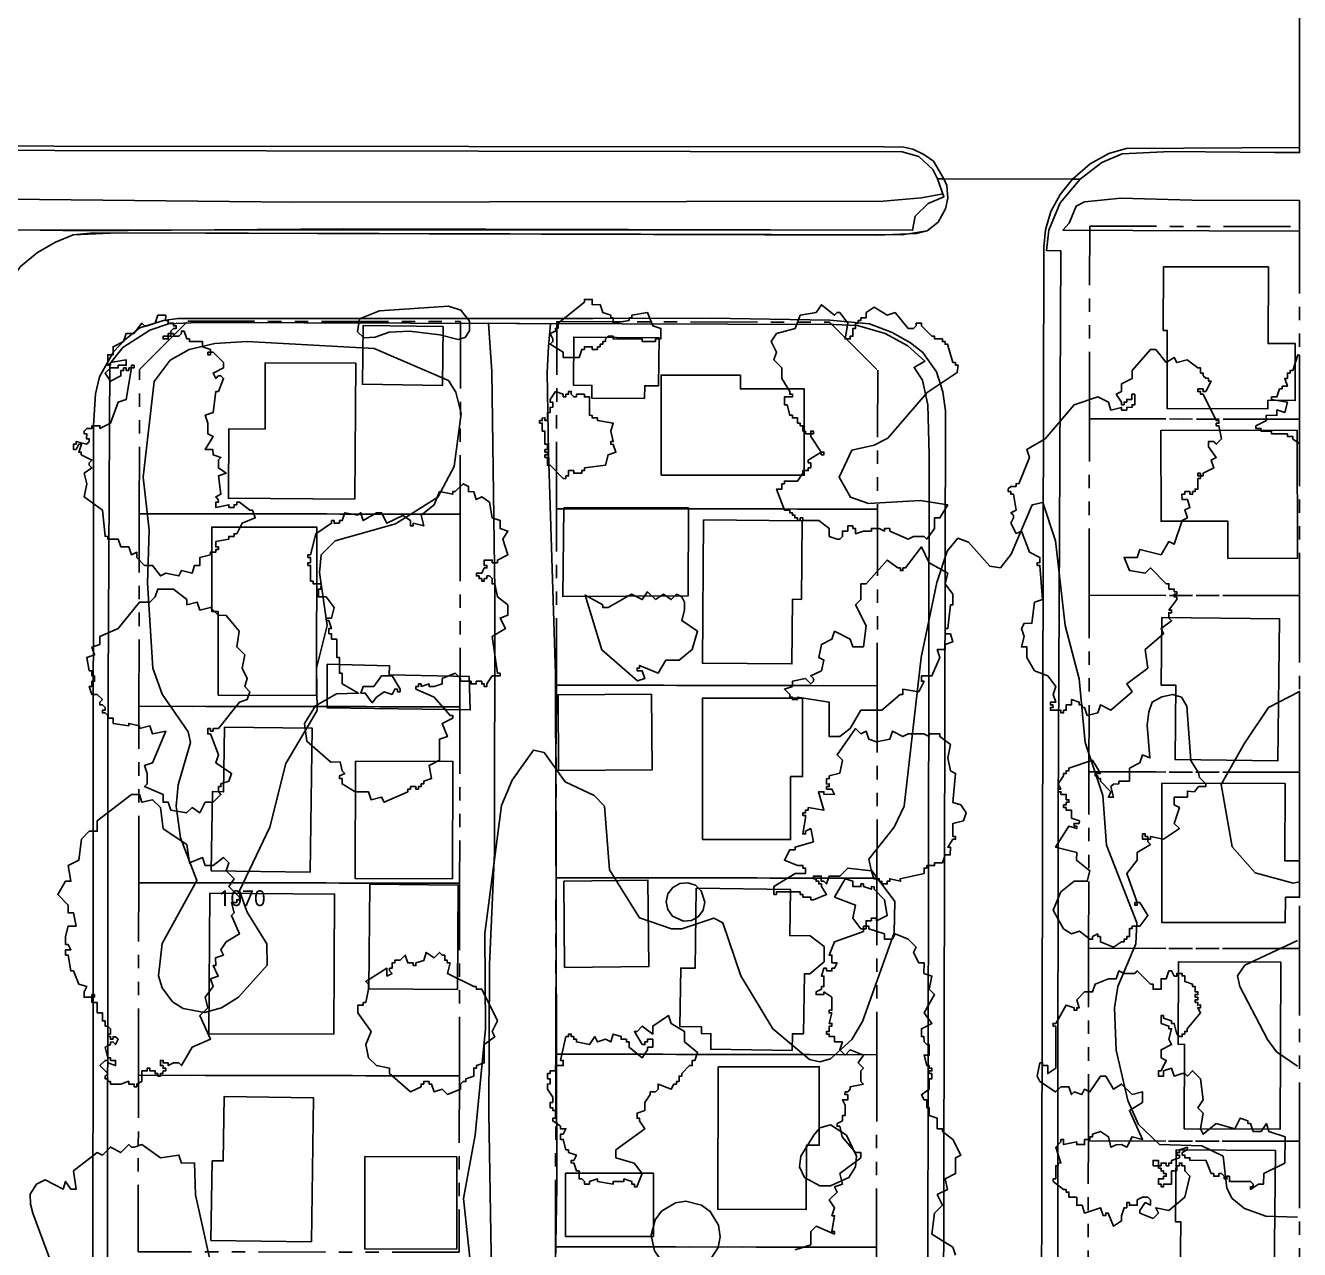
# Model space of a CAD drawing. Header units: metres. Extents: x -550 to 550, y -500 to 950.
# Drawn here: x 429 to 550, y 260.5 to 376.7 of the extents above; entities that cross this region are included whole.
import ezdxf
from ezdxf.enums import TextEntityAlignment as Align

# ---------------------------------------------------------------- set-up
doc = ezdxf.new("R2010")
doc.units = ezdxf.units.M
doc.header["$LTSCALE"] = 2
doc.linetypes.add('PHANTOM', pattern=[6.35, 3.175, -0.635, 0.635, -0.635, 0.635, -0.635])
for name, color, linetype in [('SITE-BLDG-EXIST', 7, 'CONTINUOUS'), ('SITE-PARKING', 250, 'CONTINUOUS'), ('SITE-PATH', 84, 'CONTINUOUS'), ('SITE-PROPERTY', 7, 'PHANTOM'), ('SITE-ROAD-CURB', 7, 'CONTINUOUS'), ('SITE-ROAD-GRAVEL', 32, 'CONTINUOUS'), ('SITE-ROAD-PAVED', 7, 'CONTINUOUS'), ('SITE-TREE-CANOPY', 94, 'CONTINUOUS'), ('TEXT-CONTOUR', 8, 'CONTINUOUS'), ('TOPO-CONTOUR-MAJOR', 8, 'CONTINUOUS'), ('TOPO-CONTOUR-MINOR', 9, 'CONTINUOUS')]:
    doc.layers.add(name, color=color, linetype=linetype)
doc.styles.add('OpenSans', font='OpenSans-Regular.ttf')

msp = doc.modelspace()

# ---------------------------------------------------------------- linework, layer by layer
at = {"layer": 'SITE-BLDG-EXIST'}
for points in [[(546.99, 341.13), (546.99, 340.32), (537.42, 340.34), (537.44, 347.76), (537.06, 347.76), (537.07, 353.8), (547.04, 353.79), (547.02, 346.51), (549.59, 346.51), (549.59, 341.11)], [(461.09, 348.23), (468.69, 348.13), (468.62, 342.55), (461.02, 342.65)], [(487.81, 341.29), (482.8, 341.34), (482.81, 342.55), (481.06, 342.57), (481.09, 347.13), (489.19, 347.07), (489.15, 342.51), (487.83, 342.52)], [(460.31, 331.76), (448.31, 331.83), (448.34, 338.41), (451.78, 338.4), (451.81, 344.7), (460.39, 344.65)], [(489.38, 334.02), (489.38, 343.52), (496.92, 343.51), (496.92, 342.22), (502.97, 342.22), (502.97, 334.02)], [(543.19, 326.12), (543.18, 329.66), (536.85, 329.65), (536.82, 338.25), (549.77, 338.29), (549.81, 326.14)], [(480.14, 330.92), (491.98, 330.91), (491.97, 322.57), (480.05, 322.51)], [(447.32, 313.12), (447.33, 321.09), (446.73, 321.09), (446.73, 329.1), (456.69, 329.09), (456.68, 313.11)], [(493.42, 329.78), (502.78, 329.7), (502.71, 322.23), (501.85, 322.24), (501.8, 316.1), (493.31, 316.17)], [(536.94, 320.52), (548.11, 320.39), (547.95, 306.91), (538.18, 307.02), (538.26, 314.08), (536.86, 314.09)], [(488.49, 313.22), (488.53, 306.04), (479.64, 305.97), (479.6, 313.17)], [(493.31, 299.44), (493.32, 312.86), (502.82, 312.85), (502.82, 305.4), (501.68, 305.4), (501.68, 299.43)], [(446.68, 296.47), (446.78, 303.98), (447.85, 303.95), (447.94, 310.11), (456.26, 309.99), (456.08, 296.33)], [(460.36, 306.86), (469.62, 306.84), (469.58, 295.7), (460.33, 295.73)], [(548.66, 293.95), (548.65, 291.54), (536.92, 291.55), (536.94, 304.77), (548.64, 304.74), (548.62, 297.4), (550, 297.4), (550, 293.95)], [(461.72, 295.2), (470.11, 295.11), (470.04, 285.18), (461.64, 285.24)], [(480.14, 295.49), (488.13, 295.58), (488.22, 287.37), (480.23, 287.28)], [(446.53, 294.32), (458.39, 294.25), (458.31, 280.94), (446.46, 280.99)], [(492.7, 294.8), (501.67, 294.69), (501.6, 290.31), (503.53, 290.29), (504.87, 289.27), (504.86, 287.82), (503.5, 286.66), (503, 286.68), (502.92, 280.98), (501.85, 280.99), (501.83, 279.41), (494.1, 279.51), (494.11, 280.99), (493.22, 281), (493.23, 281.64), (491.18, 281.67), (491.25, 287.22), (492.61, 287.2)], [(539.04, 271.96), (539.08, 279.98), (538.47, 279.99), (538.5, 287.82), (548.24, 287.77), (548.15, 271.92)], [(494.8, 277.86), (504.4, 277.85), (504.39, 270.4), (503.18, 270.4), (503.17, 264.29), (494.77, 264.32)], [(446.75, 268.92), (447.81, 268.91), (447.9, 275.02), (456.37, 274.91), (456.18, 261.24), (446.65, 261.36)], [(538.64, 255.15), (538.72, 263.13), (538.23, 263.14), (538.29, 269.97), (547.71, 269.89), (547.57, 255.07)], [(470, 269.31), (469.99, 260.54), (461.25, 260.55), (461.26, 269.33)], [(488.65, 261.75), (480.31, 261.75), (480.31, 267.74), (488.65, 267.74)]]:
    msp.add_lwpolyline(points, close=True, dxfattribs=at)
at = {"layer": 'SITE-PARKING'}
msp.add_lwpolyline([(457.68, 316.08), (463.61, 315.91), (463.58, 315.07), (471.15, 314.9), (471.27, 311.73), (457.69, 311.92)], close=True, dxfattribs=at)
at = {"layer": 'SITE-PATH'}
msp.add_lwpolyline([(427.36, 360.23), (454.41, 359.94), (510.48, 360.04), (514.1, 360.35), (516.16, 360.74), (516.22, 360.44), (514.73, 359.83), (513.51, 358.63), (513.27, 357.28), (459.26, 357.4), (434.72, 357.23), (419.72, 357.44)], dxfattribs=at)
msp.add_lwpolyline([(541.4, 357.21), (534.19, 357.24), (527.54, 357.29), (528.12, 357.95), (528.79, 359.58), (529.59, 359.97), (533.02, 360.34), (539.79, 360.13), (550, 360.09), (550, 357.2)], close=True, dxfattribs=at)
at = {"layer": 'SITE-PROPERTY'}
for points in [[(530.05, 339.37), (530.08, 357.66), (550, 357.63), (550, 339.34)], [(439.84, 330.36), (439.86, 344.07), (444.44, 348.64), (470.34, 348.61), (470.31, 330.32)], [(479.46, 330.84), (479.48, 348.6), (505.39, 348.55), (509.95, 343.98), (509.93, 330.8)], [(530.03, 322.62), (530.05, 339.37), (550, 339.34), (550, 322.59)], [(470.29, 312.03), (439.81, 312.08), (439.84, 330.36), (470.31, 330.32)], [(509.91, 314.03), (479.44, 314.09), (479.46, 330.84), (509.93, 330.8)], [(530.01, 305.85), (530.03, 322.62), (550, 322.59), (550, 305.82)], [(509.88, 295.76), (479.41, 295.8), (479.44, 314.09), (509.91, 314.03)], [(470.26, 295.28), (439.79, 295.33), (439.81, 312.08), (470.29, 312.03)], [(529.98, 289.1), (530.01, 305.85), (550, 305.82), (550, 289.07)], [(470.24, 276.99), (439.76, 277.04), (439.79, 295.33), (470.26, 295.28)], [(509.86, 279), (479.39, 279.05), (479.41, 295.8), (509.88, 295.76)], [(529.95, 270.81), (529.98, 289.1), (550, 289.07), (550, 270.78)], [(509.84, 260.72), (479.36, 260.76), (479.39, 279.05), (509.86, 279)], [(470.21, 260.24), (439.74, 260.29), (439.76, 277.04), (470.24, 276.99)], [(529.92, 254.05), (529.95, 270.81), (550, 270.78), (550, 254.03)], [(509.81, 243.96), (479.34, 244.01), (479.36, 260.76), (509.84, 260.72)]]:
    msp.add_lwpolyline(points, close=True, dxfattribs=at)
at = {"layer": 'SITE-ROAD-CURB'}
for points in [[(352.92, 365.31), (510.52, 365.2), (512.44, 365.16), (513.3, 364.97), (514.33, 364.48), (515.24, 363.83), (516.23, 362.15), (515.64, 362.15), (515.2, 363.04), (513.87, 364.29), (512.26, 364.72), (411.67, 364.87), (411.61, 362.31), (409.9, 362.31), (409.9, 363.7), (406.92, 363.71), (406.95, 362.31), (405.62, 362.31), (405.64, 363.73), (389.42, 363.66), (389.43, 362.35), (388.28, 362.35), (388.24, 364.91), (351.64, 364.86)], [(424.46, 357.33), (513.27, 357.28), (513.51, 358.63), (514.73, 359.83), (516.22, 360.44), (515.64, 362.15), (516.23, 362.15), (516.51, 361.52), (516.6, 360.34), (516.39, 359.31), (515.68, 358.04), (514.65, 357.22), (513.64, 356.96), (509.86, 356.8), (435.48, 357.02), (433.58, 356.84), (431.9, 356.14), (430.18, 355.16), (428.55, 353.84)], [(525.42, 209.94), (525.71, 355.67), (525.89, 357.32), (526.38, 359.06), (527.26, 360.66), (528.45, 362.13), (529.16, 362.13), (527.28, 359.88), (526.21, 357.28), (525.99, 355.35), (527.34, 355.31), (527.07, 301.9), (526.95, 181.25)], [(435.42, 249.21), (435.48, 338.74), (435.7, 341.76), (436.08, 343.36), (437.38, 345.75), (438.46, 346.88), (439.91, 348), (442.14, 348.71), (443.51, 348.91), (482.9, 348.89), (494.05, 348.92), (505.42, 348.73), (509.17, 348.4), (511.32, 347.57), (513.07, 346.58), (514.25, 345.68), (515.52, 343.85), (516.13, 341.94), (516.38, 340.12), (516.12, 223.96)], [(514.57, 180.7), (514.85, 335.94), (514.71, 340.71), (514.22, 343.04), (513.4, 344.25), (514.44, 344.86), (512.81, 346.31), (510.66, 347.48), (508.02, 348.23), (505.8, 348.32), (445.48, 348.53), (442.63, 348.38), (440.86, 347.79), (438.28, 346.13), (437.04, 344.61), (436.85, 307.93), (436.83, 247.63)]]:
    msp.add_lwpolyline(points, dxfattribs=at)
msp.add_lwpolyline([(547.64, 364.65), (537.77, 364.77), (533.15, 364.54), (531.22, 363.72), (529.16, 362.13), (528.45, 362.13), (530.12, 363.59), (531.91, 364.58), (533.53, 365.04), (550, 365.13), (550, 364.65)], close=True, dxfattribs=at)
at = {"layer": 'SITE-ROAD-GRAVEL'}
msp.add_lwpolyline([(473.33, 256.31), (473.04, 273.48), (473.08, 287.56), (473.56, 298.18), (473.59, 323.01), (473.3, 343.87), (473, 348.46), (478.89, 348.39), (478.7, 346.23), (478.56, 343.77), (478.68, 336.19), (479.35, 315.13), (479.48, 266.55), (479.25, 253.66)], dxfattribs=at)
at = {"layer": 'SITE-ROAD-PAVED'}
for points in [[(550, 379.48), (550, 365.13), (533.53, 365.04), (531.91, 364.58), (530.12, 363.59), (528.45, 362.13), (516.23, 362.15), (515.24, 363.83), (514.33, 364.48), (513.3, 364.97), (512.44, 365.16), (510.52, 365.2), (352.92, 365.31)], [(425.97, 243.47), (426.05, 347.12), (426.43, 349.93), (427.48, 352.33), (428.55, 353.84), (430.18, 355.16), (431.9, 356.14), (433.58, 356.84), (437.8, 357.04), (512.26, 356.83), (514.65, 357.22), (515.68, 358.04), (516.39, 359.31), (516.6, 360.34), (516.51, 361.52), (516.23, 362.15), (528.45, 362.13), (527.26, 360.66), (526.38, 359.06), (525.89, 357.32), (525.71, 355.67), (525.42, 209.94)], [(516.12, 223.96), (516.38, 340.12), (516.13, 341.94), (515.52, 343.85), (514.25, 345.68), (513.07, 346.58), (511.32, 347.57), (509.17, 348.4), (505.42, 348.73), (494.05, 348.92), (443.51, 348.91), (442.14, 348.71), (439.91, 348), (438.46, 346.88), (437.38, 345.75), (436.08, 343.36), (435.7, 341.76), (435.48, 338.74), (435.42, 249.21)]]:
    msp.add_lwpolyline(points, dxfattribs=at)
at = {"layer": 'SITE-TREE-CANOPY'}
for points in [[(469.19, 350.08), (470.38, 349.69), (471.18, 348.66), (471.18, 347.73), (470.77, 347.11), (470.12, 346.92), (468.39, 347.36), (465.49, 347.7), (463.56, 347.6), (462.23, 347.14), (461.15, 347.07), (460.57, 347.62), (460.76, 348.88), (462.66, 349.62)], [(482.85, 350.21), (483.59, 350.22), (483.85, 349.46), (484.6, 349.21), (484.6, 348.96), (484.85, 348.96), (484.85, 348.46), (486.35, 348.71), (486.35, 348.96), (486.6, 348.96), (486.6, 349.21), (488.09, 349.46), (488.6, 348.21), (489.35, 347.96), (489.35, 346.96), (488.85, 346.96), (488.85, 346.71), (487.6, 346.71), (487.6, 346.96), (484.85, 346.95), (484.85, 347.21), (484.35, 347.21), (484.1, 346.96), (484.1, 346.71), (483.85, 346.71), (483.85, 346.46), (483.6, 346.46), (483.6, 346.21), (483.35, 346.21), (483.35, 345.96), (482.85, 345.96), (482.85, 346.21), (482.1, 346.21), (482.1, 345.96), (481.85, 345.96), (481.6, 345.21), (480.1, 345.21), (480.1, 345.71), (478.85, 346.46), (479.1, 346.71), (479.1, 346.96), (478.84, 347.46), (479.35, 347.71), (479.35, 347.96), (479.6, 347.96), (479.6, 348.46), (482.1, 350.46), (482.1, 350.71), (482.85, 350.71)], [(503.09, 337.96), (503.09, 338.21), (502.85, 338.21), (502.85, 338.71), (502.6, 338.71), (502.6, 338.96), (502.35, 338.96), (502.34, 339.46), (501.85, 339.46), (501.85, 339.71), (501.6, 339.72), (501.35, 340.71), (501.1, 340.71), (501.1, 341.46), (501.85, 341.46), (501.85, 341.71), (501.6, 341.71), (501.6, 341.96), (500.85, 343.21), (500.85, 344.21), (500.1, 344.96), (500.35, 345.71), (499.85, 346.71), (500.35, 347.46), (502.1, 347.96), (502.6, 349.21), (504.1, 349.46), (504.6, 350.21), (505.85, 349.21), (506.1, 349.47), (506.35, 349.46), (507.1, 348.46), (506.85, 346.96), (507.35, 346.96), (507.35, 347.21), (507.6, 347.21), (507.6, 347.96), (507.85, 347.96), (507.85, 348.46), (508.1, 348.46), (508.1, 348.71), (508.35, 348.71), (508.35, 348.96), (508.84, 348.96), (508.85, 349.46), (509.6, 349.96), (510.85, 349.21), (511.6, 349.46), (512.85, 347.96), (513.34, 347.95), (513.6, 348.21), (513.6, 348.45), (514.1, 348.47), (514.1, 348.21), (515.1, 347.21), (515.35, 347.21), (515.35, 346.96), (516.1, 346.96), (516.1, 346.71), (516.35, 346.71), (516.35, 346.46), (516.59, 346.46), (517.1, 344.71), (517.35, 344.71), (517.35, 344.46), (517.6, 344.46), (517.48, 343.76), (514.66, 341.86), (510.9, 337.53), (509.63, 336.87), (507.51, 336.4), (506.28, 333.83), (507.37, 331.93), (509.09, 331.32), (513.99, 331.61), (516.6, 331.2), (515.85, 329.96), (515.35, 329.97), (515.35, 328.96), (514.6, 327.96), (514.35, 328.21), (513.35, 328.21), (512.85, 327.95), (511.1, 328.71), (511.1, 328.96), (510.6, 328.96), (510.6, 328.71), (510.1, 328.96), (509.35, 328.96), (509.35, 328.72), (508.6, 328.71), (507.85, 328.46), (507.84, 328.96), (507.6, 328.96), (507.6, 329.21), (507.1, 329.21), (507.1, 328.71), (506.6, 328.71), (506.6, 328.21), (506.35, 327.96), (506.09, 327.96), (505.35, 328.21), (505.34, 328.97), (504.35, 329.71), (502.85, 329.71), (502.85, 329.96), (502.6, 329.96), (502.6, 329.71), (502.35, 329.71), (502.35, 329.96), (502.09, 329.96), (502.09, 330.22), (501.85, 330.22), (501.85, 330.46), (501.6, 330.46), (501.6, 330.71), (501.1, 330.71), (500.35, 332.71), (500.85, 332.71), (500.85, 333.21), (501.09, 333.21), (501.09, 333.46), (502.34, 333.46), (502.85, 334.21), (502.84, 334.46), (503.35, 334.46), (503.35, 334.71), (503.6, 334.71), (503.6, 335.21), (503.35, 335.21), (503.35, 335.46), (504.59, 336.21), (503.6, 337.71), (503.6, 337.96)], [(438.85, 344.21), (438.85, 343.96), (438.6, 343.96), (438.6, 344.21), (438.35, 344.21), (438.35, 343.96), (438.1, 343.96), (438.1, 343.46), (437.1, 342.96), (436.6, 343.71), (437.1, 344.21), (437.84, 344.21), (437.85, 344.47), (438.6, 344.46), (438.6, 344.97), (437.1, 344.71), (437.1, 344.46), (436.85, 344.46), (436.85, 345.46), (437.35, 345.46), (437.35, 346.21), (438.35, 346.71), (438.6, 347.46), (439.34, 347.46), (440.1, 348.46), (440.35, 348.21), (440.6, 348.21), (441.35, 348.47), (441.6, 349.21), (442.35, 349.21), (442.34, 348.71), (442.6, 348.71), (442.6, 348.46), (443.1, 348.46), (443.1, 348.21), (443.35, 348.21), (443.35, 347.96), (443.09, 347.96), (442.85, 347.71), (442.85, 347.46), (443.09, 347.46), (443.1, 347.21), (443.6, 347.21), (443.85, 347.46), (443.85, 347.71), (444.1, 347.71), (444.35, 346.96), (444.6, 346.96), (444.6, 346.72), (445.85, 346.71), (445.85, 346.21), (446.6, 345.96), (446.6, 345.71), (446.85, 345.71), (447.84, 344.71), (447.84, 344.21), (446.85, 343.71), (447.1, 343.21), (447.34, 343.46), (447.6, 343.46), (447.85, 343.21), (447.35, 341.96), (447.1, 341.96), (446.85, 339.96), (446.1, 339.71), (446.35, 338.96), (446.35, 337.96), (446.85, 337.71), (446.1, 336.46), (446.84, 336.46), (446.85, 335.96), (447.6, 335.71), (447.35, 335.47), (447.35, 334.71), (448.1, 334.21), (447.35, 333.96), (447.6, 332.21), (447.1, 331.96), (447.34, 331.71), (447.35, 331.46), (447.1, 331.46), (447.1, 330.96), (448.35, 331.22), (448.35, 330.96), (448.85, 330.96), (448.85, 331.21), (449.1, 331.21), (449.1, 331.46), (449.35, 331.46), (450.35, 330.71), (450.59, 330.71), (450.85, 329.96), (449.6, 329.46), (449.1, 328.46), (448.85, 328.46), (448.85, 328.21), (448.34, 328.21), (448.35, 327.96), (447.1, 327.71), (447.1, 327.21), (447.35, 327.21), (447.35, 326.96), (447.1, 326.96), (447.1, 326.71), (446.6, 326.71), (446.6, 326.46), (445.6, 326.21), (445.6, 325.46), (445.1, 325.46), (444.85, 324.71), (443.85, 324.96), (443.6, 324.46), (442.35, 324.72), (441.85, 324.46), (441.1, 325.46), (440.35, 325.46), (439.6, 326.21), (439.6, 326.71), (439.1, 326.47), (438.85, 327.21), (438.1, 327.21), (437.85, 327.96), (436.85, 327.96), (436.85, 328.21), (436.6, 328.22), (436.35, 330.71), (434.6, 331.96), (434.85, 333.21), (434.6, 334.21), (435.35, 334.71), (435.09, 334.96), (435.09, 335.21), (435.35, 335.46), (434.34, 335.96), (434.34, 336.2), (434.1, 336.21), (434.35, 336.96), (434.1, 336.96), (433.85, 336.46), (433.6, 336.46), (433.59, 336.96), (433.85, 336.96), (433.85, 337.21), (434.84, 336.96), (435.1, 337.2), (435.1, 337.46), (434.84, 337.46), (434.85, 337.96), (434.6, 337.96), (434.6, 338.21), (434.85, 338.46), (435.34, 338.46), (435.35, 338.71), (436.1, 338.71), (436.1, 338.46), (437.1, 338.96), (437.85, 340.96), (438.6, 341.21), (439.09, 344.21)], [(442.35, 347.21), (442.1, 347.21), (442.1, 346.96), (442.6, 346.96), (442.6, 347.21)], [(442.6, 347.46), (442.6, 347.21), (442.85, 347.21), (442.85, 347.46)], [(540.59, 333.71), (540.35, 333.71), (540.35, 332.7), (540.09, 332.7), (540.09, 332.46), (539.85, 332.46), (539.85, 332.2), (539.6, 332.21), (539.6, 332.46), (539.1, 332.46), (539.1, 332.21), (538.84, 332.21), (538.85, 331.71), (539.35, 331.7), (539.59, 330.96), (539.1, 330.72), (539.35, 329.96), (538.85, 329.71), (538.09, 327.46), (537.6, 327.71), (536.85, 326.46), (534.85, 326.96), (534.6, 326.22), (533.35, 326.21), (533.85, 324.96), (535.35, 324.71), (535.84, 325.21), (537.35, 323.71), (537.6, 323.71), (537.6, 323.21), (538.1, 323.21), (538.1, 322.96), (538.35, 322.96), (538.35, 322.71), (538.1, 322.71), (538.1, 322.46), (538.35, 322.46), (538.35, 322.21), (537.6, 321.21), (537.85, 321.21), (537.85, 320.96), (537.59, 320.96), (537.59, 320.46), (537.85, 320.2), (536.85, 319.46), (537.1, 318.96), (535.35, 317.46), (535.6, 315.71), (533.6, 314.21), (534.1, 313.46), (532.1, 311.71), (531.1, 312.21), (530.85, 311.46), (529.84, 311.22), (529.6, 311.96), (529.35, 311.96), (529.35, 312.21), (529.09, 312.21), (529.09, 312.46), (528.35, 312.71), (528.35, 312.21), (527.84, 312.21), (527.85, 311.71), (527.6, 311.71), (527.6, 311.46), (527.34, 311.46), (527.35, 311.71), (526.35, 311.71), (526.35, 311.96), (526.6, 311.96), (526.59, 312.21), (526.35, 312.21), (526.35, 312.47), (526.85, 312.46), (526.6, 313.21), (526.85, 313.96), (526.1, 314.96), (524.85, 315.46), (524.1, 316.71), (524.1, 317.71), (523.6, 317.71), (523.85, 318.71), (523.6, 319.47), (523.85, 319.95), (524.6, 319.96), (524.85, 321.96), (525.6, 322.21), (525.35, 325.46), (525.1, 325.46), (525.1, 325.72), (525.35, 325.71), (525.35, 326.22), (524.35, 326.71), (523.59, 328.71), (523.1, 328.47), (522.6, 329.46), (522.85, 329.96), (522.85, 330.21), (522.6, 330.46), (523.1, 330.71), (522.85, 332.21), (522.6, 332.21), (522.6, 332.46), (522.35, 332.46), (522.35, 332.72), (522.6, 332.96), (523.09, 332.96), (523.09, 333.22), (523.35, 333.21), (524.35, 335.71), (524.1, 336.46), (525.85, 337.46), (528.6, 340.71), (530.85, 341.46), (531.85, 340.96), (532.1, 340.21), (533.1, 340.46), (533.1, 340.21), (533.59, 340.21), (533.59, 340.45), (534.1, 340.47), (534.1, 340.71), (534.35, 340.71), (534.35, 341.71), (534.09, 341.71), (534.09, 341.21), (533.6, 341.21), (533.6, 340.96), (533.35, 340.96), (533.35, 340.71), (533.1, 340.71), (533.1, 340.96), (532.6, 341.71), (533.1, 341.96), (533.1, 342.71), (534.1, 343.21), (534.1, 343.96), (535.85, 345.96), (536.35, 345.96), (537.35, 344.71), (538.09, 345.21), (538.35, 344.71), (539.34, 344.96), (540.35, 344.21), (540.6, 344.21), (540.6, 343.71), (540.85, 343.71), (540.85, 343.46), (541.1, 343.22), (541.35, 343.22), (541.35, 342.96), (541.6, 342.96), (541.1, 341.96), (540.85, 341.96), (540.85, 342.21), (540.35, 342.22), (540.34, 341.96), (540.6, 341.96), (540.6, 341.71), (540.85, 341.71), (542.1, 339.21), (542.35, 339.21), (542.35, 338.96), (542.1, 338.97), (542.1, 338.71), (542.35, 338.71), (542.6, 337.46), (542.09, 336.96), (541.85, 337.21), (541.35, 337.21), (541.35, 336.71), (542.1, 335.71), (541.6, 335.46), (541.85, 334.71), (540.85, 334.21), (540.85, 333.96), (540.6, 333.96)], [(446.35, 345.71), (446.35, 345.46), (446.6, 345.46), (446.6, 345.71)], [(549.35, 337.45), (549.35, 337.71), (548.85, 337.71), (548.85, 337.96), (547.35, 337.96), (547.35, 338.21), (546.34, 338.21), (546.34, 338.46), (545.85, 338.46), (545.85, 338.7), (546.85, 339.22), (546.84, 339.7), (547.85, 339.71), (547.85, 340.22), (548.6, 339.96), (548.85, 340.96), (547.35, 341.21), (547.35, 341.46), (547.85, 341.46), (548.1, 342.21), (548.35, 342.21), (548.35, 342.46), (548.85, 342.46), (548.6, 343.21), (548.85, 343.21), (548.85, 343.71), (549.1, 343.71), (549.1, 343.96), (549.35, 343.96), (549.85, 345.46), (550, 345.41), (550, 337.02)], [(439.35, 344.21), (439.35, 344.46), (439.09, 344.46), (439.09, 344.21)], [(481.1, 341.46), (481.35, 341.46), (481.35, 341.71), (482.1, 341.71), (482.1, 341.46), (482.6, 341.46), (482.6, 339.71), (482.84, 339.7), (482.85, 339.46), (483.35, 339.46), (483.35, 339.21), (484.84, 338.96), (484.6, 338.21), (484.85, 337.21), (484.6, 337.21), (484.6, 336.96), (484.85, 336.95), (485.09, 336.21), (484.35, 335.97), (484.1, 334.96), (482.1, 334.71), (482.1, 334.46), (481.85, 334.46), (481.85, 334.21), (481.1, 334.21), (481.1, 334.46), (480.6, 334.46), (480.6, 333.96), (480.34, 333.96), (480.34, 333.71), (480.1, 333.71), (478.85, 334.96), (478.6, 334.96), (478.6, 335.71), (478.35, 335.71), (478.35, 335.96), (478.6, 335.96), (478.6, 336.21), (478.35, 336.21), (478.35, 336.46), (478.6, 336.46), (478.6, 336.96), (478.35, 336.96), (478.35, 338.21), (478.1, 338.21), (478.1, 338.97), (477.85, 338.97), (477.85, 339.21), (478.1, 339.21), (478.1, 339.45), (478.35, 339.47), (478.35, 339.21), (478.6, 339.21), (478.6, 339.95), (478.85, 339.97), (478.85, 340.45), (479.1, 340.47), (479.1, 340.96), (478.85, 340.96), (478.85, 341.21), (479.35, 341.96), (480.1, 341.71), (480.1, 341.47), (480.35, 341.47), (480.35, 341.71), (480.6, 341.71), (480.6, 341.97), (480.85, 341.97), (480.85, 341.71)], [(503.85, 337.95), (503.85, 338.21), (503.6, 338.21), (503.6, 337.96)], [(504.59, 335.96), (504.85, 335.96), (504.85, 336.21), (504.59, 336.21)], [(540.6, 334.21), (540.35, 334.21), (540.35, 333.96), (540.6, 333.96)], [(459.1, 314.21), (459.1, 315.21), (458.85, 315.21), (458.85, 316.71), (458.6, 316.71), (458.6, 318.45), (458.1, 318.46), (458.1, 318.96), (457.85, 318.96), (457.85, 319.46), (458.09, 319.46), (457.85, 320.21), (457.6, 320.21), (457.6, 320.46), (458.1, 320.46), (458.35, 321.46), (457.6, 322.46), (456.85, 322.46), (456.85, 323.21), (457.09, 323.21), (457.1, 323.71), (456.35, 323.71), (456.34, 323.96), (456.1, 323.96), (456.1, 325.45), (455.85, 325.46), (455.85, 325.71), (456.1, 325.71), (456.09, 326.21), (455.85, 326.21), (455.85, 326.46), (456.09, 326.46), (456.6, 328.46), (458.1, 329.46), (458.1, 329.71), (458.35, 329.71), (458.35, 329.46), (458.85, 329.46), (458.84, 329.71), (459.1, 329.71), (459.35, 330.46), (460.6, 330.21), (460.85, 330.47), (461.1, 329.71), (462.35, 330.46), (462.85, 330.46), (463.35, 329.46), (464.85, 330.2), (465.6, 329.71), (465.6, 329.21), (465.84, 329.21), (465.85, 329.46), (466.85, 329.21), (466.6, 330.21), (467.85, 331.21), (468.35, 332.46), (469.6, 332.21), (469.6, 332.46), (469.84, 332.46), (470.6, 333.21), (471.1, 332.96), (471.09, 332.46), (471.6, 332.45), (471.84, 331.71), (472.35, 331.96), (473.09, 331.46), (473.35, 329.96), (474.1, 329.72), (474.1, 328.96), (474.85, 328.71), (474.35, 327.96), (474.85, 326.46), (473.85, 325.96), (473.85, 325.71), (473.35, 325.71), (473.35, 325.96), (472.6, 325.96), (472.6, 325.46), (472.85, 325.46), (472.85, 325.21), (472.6, 325.21), (472.35, 324.71), (471.85, 324.71), (471.85, 324.46), (472.1, 324.46), (472.1, 324.21), (472.35, 324.21), (472.35, 323.96), (472.6, 323.96), (472.6, 324.21), (472.85, 324.21), (472.85, 324.46), (473.1, 324.46), (473.35, 324.21), (473.34, 323.71), (473.6, 323.71), (473.85, 322.46), (474.85, 321.71), (474.85, 320.72), (474.1, 320.46), (474.6, 319.46), (473.35, 318.71), (473.85, 315.21), (474.1, 315.21), (474.1, 314.97), (473.35, 314.96), (472.85, 314.21), (472.85, 313.97), (472.6, 313.95), (472.6, 314.21), (472.35, 314.21), (472.35, 314.46), (471.84, 314.46), (471.84, 314.21), (471.35, 314.21), (471.35, 314.46), (470.35, 314.46), (470.35, 314.71), (469.84, 315.22), (468.6, 314.71), (468.6, 314.22), (467.85, 313.96), (467.35, 313.96), (467.35, 314.21), (466.6, 313.96), (466.6, 314.21), (466.35, 314.21), (466.35, 313.96), (466.1, 313.96), (466.1, 313.71), (467.85, 312.96), (469.35, 311.21), (469.6, 311.21), (469.6, 310.96), (468.6, 310.46), (469.1, 309.21), (468.35, 308.97), (468.35, 306.96), (467.35, 306.46), (467.6, 305.21), (466.85, 304.96), (466.85, 304.71), (466.59, 304.71), (466.6, 304.46), (466.35, 304.46), (466.35, 304.21), (466.1, 304.21), (466.1, 304.46), (465.6, 304.46), (465.6, 304.21), (465.35, 304.21), (465.35, 303.96), (463.1, 302.97), (462.85, 303.45), (461.85, 303.21), (461.6, 303.96), (460.35, 303.96), (459.09, 304.71), (459.1, 305.21), (458.85, 305.21), (458.85, 305.46), (459.35, 305.71), (459.1, 305.96), (458.91, 306.79), (458.04, 306.76), (455.74, 308.76), (455.54, 310.46), (456.58, 312.13), (458.56, 313.26), (460.66, 313.31)], [(516.6, 324.71), (516.35, 323.71), (517.1, 322.71), (517.1, 321.71), (516.85, 321.71), (516.6, 319.46), (516.35, 319.46), (516.35, 318.96), (516.85, 318.96), (517.1, 318.21), (516.35, 317.96), (516.35, 317.46), (515.6, 317.46), (515.85, 316.71), (515.1, 314.96), (514.1, 314.96), (514.1, 314.46), (514.35, 314.46), (513.85, 313.46), (512.35, 313.71), (512.35, 313.21), (512.09, 313.21), (510.34, 311.71), (508.35, 311.71), (507.35, 309.96), (506.35, 309.21), (505.35, 309.21), (505.35, 312.46), (502.35, 312.96), (502.35, 312.71), (501.85, 312.71), (501.85, 312.96), (501.6, 312.96), (501.6, 313.21), (501.1, 313.71), (501.85, 313.96), (501.85, 314.46), (503.1, 314.71), (503.6, 314.21), (503.85, 314.46), (503.85, 314.71), (503.6, 314.96), (504.6, 315.46), (504.84, 316.46), (504.35, 316.71), (504.6, 317.96), (505.6, 318.46), (505.85, 319.21), (507.35, 318.46), (507.6, 317.71), (508.6, 317.72), (508.84, 319.71), (507.85, 321.71), (508.35, 322.21), (508.35, 323.71), (508.85, 323.71), (510.85, 325.96), (511.85, 325.21), (512.1, 325.21), (512.1, 324.96), (512.35, 324.96), (512.35, 325.21), (512.6, 325.21), (514.1, 327.21), (514.85, 325.71)], [(444.35, 321.71), (445.35, 321.96), (445.6, 321.21), (446.59, 321.46), (447.34, 320.72), (448.1, 320.71), (449.34, 319.21), (449.1, 317.71), (449.85, 316.96), (449.6, 315.71), (450.1, 314.71), (449.85, 313.96), (450.35, 313.46), (450.09, 312.71), (449.35, 312.46), (447.35, 309.96), (446.85, 309.96), (446.85, 309.72), (446.6, 309.72), (446.59, 309.96), (446.35, 309.96), (446.35, 309.46), (446.6, 309.46), (447.35, 307.46), (447.1, 306.71), (448.6, 305.71), (448.35, 304.96), (447.6, 304.71), (447.6, 304.46), (447.35, 304.46), (447.35, 303.96), (447.6, 303.71), (446.85, 302.96), (446.1, 302.96), (445.59, 301.96), (444.85, 302.46), (444.34, 301.96), (442.85, 302.21), (442.6, 302.96), (442.1, 302.96), (442.1, 303.71), (440.34, 304.46), (440.6, 304.71), (440.6, 305.71), (440.35, 306.46), (441.1, 306.71), (442.35, 309.71), (441.1, 309.46), (440.85, 310.21), (439.85, 309.96), (439.85, 310.21), (438.85, 310.46), (438.85, 310.21), (437.35, 310.46), (437.35, 310.96), (436.85, 310.96), (436.85, 311.21), (436.6, 311.46), (436.35, 311.46), (436.35, 311.71), (436.6, 311.71), (436.6, 311.96), (436.34, 312.21), (436.1, 312.21), (436.1, 312.46), (436.35, 312.71), (435.85, 313.21), (435.35, 313.21), (435.1, 313.96), (435.35, 313.96), (435.35, 314.46), (435.6, 314.46), (435.6, 314.96), (435.35, 314.96), (435.34, 315.46), (435.1, 315.46), (434.85, 316.72), (435.6, 316.96), (435.35, 317.7), (436.1, 317.96), (436.1, 318.71), (437.85, 319.46), (439.85, 321.96), (440.85, 321.96), (441.35, 322.46), (441.6, 323.21), (443.1, 323.21), (444.35, 322.21)], [(488.85, 322.21), (489.6, 322.71), (490.35, 322.21), (490.85, 322.71), (491.35, 322.46), (491.6, 321.96), (491.6, 321.21), (491.35, 320.21), (492.85, 319.21), (492.35, 317.46), (491.1, 316.46), (489.85, 316.46), (489.1, 315.21), (487.34, 315.96), (487.34, 315.71), (487.1, 315.71), (487.1, 315.46), (487.6, 315.46), (487.85, 314.71), (487.16, 314.48), (483.75, 317.45), (482.17, 322.64), (483.85, 321.71), (483.85, 321.46), (484.35, 321.46), (486.59, 322.71), (487.6, 322.21), (488.1, 322.96)], [(462.35, 312.96), (463.1, 313.45), (463.84, 313.21), (464.1, 313.71), (464.35, 313.71), (464.35, 313.46), (464.6, 313.46), (464.6, 313.71), (463.85, 314.96), (462.85, 314.96), (462.1, 313.96), (461.1, 313.96), (460.88, 313.32), (461.3, 313.33), (461.96, 312.41)], [(549.39, 295.27), (545.8, 296.25), (543.61, 298.74), (542.57, 304.66), (544.73, 308.51), (547.05, 311.97), (550, 313.49), (550, 295.42)], [(534.85, 293.46), (535.6, 292.21), (534.85, 291.21), (534.1, 291.21), (534.1, 290.97), (533.85, 290.97), (533.85, 290.21), (533.6, 290.21), (533.6, 289.96), (533.35, 289.96), (533.35, 289.71), (533.1, 289.71), (532.35, 289.21), (531.1, 289.71), (531.1, 290.21), (530.84, 290.21), (530.84, 290.46), (530.35, 290.21), (530.35, 289.96), (530.1, 289.96), (529.1, 290.72), (528.34, 290.46), (527.6, 290.96), (526.6, 292.71), (527.35, 294.45), (528.6, 295.47), (529.85, 295.46), (530.1, 296.47), (528.84, 297.46), (528.85, 298.21), (526.84, 298.7), (528.1, 300.71), (528.85, 300.46), (528.85, 300.7), (528.6, 300.7), (528.6, 300.96), (529.09, 300.96), (529.1, 301.2), (528.35, 301.46), (528.34, 302.21), (527.85, 302.21), (527.85, 302.46), (527.6, 302.46), (527.6, 302.71), (527.85, 302.71), (527.85, 302.96), (528.1, 302.96), (528.1, 303.21), (527.85, 303.21), (527.85, 303.71), (527.35, 303.71), (527.35, 303.97), (527.1, 303.95), (527.1, 304.21), (527.35, 304.21), (527.1, 304.71), (527.6, 305.46), (527.6, 305.71), (527.85, 305.71), (527.85, 305.96), (528.1, 305.96), (528.1, 306.21), (530.34, 306.97), (531.09, 305.71), (530.6, 305.71), (530.6, 305.46), (530.85, 305.46), (530.85, 305.21), (531.09, 305.21), (531.1, 304.96), (532.1, 303.96), (531.85, 303.46), (532.35, 303.46), (532.1, 304.46), (532.35, 304.7), (532.85, 304.72), (532.85, 304.96), (533.85, 304.96), (533.85, 306.2), (534.85, 306.72), (535.1, 307.46), (535.79, 307.18), (535.55, 310.29), (535.69, 311.54), (536.01, 312.48), (536.94, 312.99), (537.96, 313.2), (538.79, 312.93), (539.31, 312.08), (539.67, 306.92), (540.42, 305.77), (540.49, 305.32), (541.1, 304.71), (541.1, 304.46), (540.42, 304.46), (540.02, 303.96), (539.35, 304.02), (539.35, 303.46), (538.1, 303.46), (538.1, 302.71), (538.6, 302.46), (538.1, 300.96), (538.6, 300.46), (537.1, 299.46), (535.85, 299.71), (535.85, 299.46), (535.6, 299.46), (535.6, 299.21), (535.85, 298.96), (534.6, 298.21), (534.6, 297.46), (533.6, 296.2), (534.6, 293.46)], [(508.35, 309.46), (508.85, 309.71), (509.1, 308.96), (509.85, 308.71), (511.1, 308.96), (511.35, 309.71), (512.35, 309.21), (512.85, 309.46), (514.34, 309.47), (514.85, 309.21), (514.85, 309.46), (515.85, 309.46), (515.85, 309.21), (516.85, 308.46), (516.6, 307.2), (516.85, 305.96), (517.35, 305.71), (517.1, 302.95), (517.85, 302.71), (518.34, 301.96), (518.1, 301.21), (517.1, 300.96), (517.1, 299.71), (517.35, 299.71), (517.34, 299.46), (517.1, 299.46), (516.6, 298.71), (516.85, 298.71), (516.84, 297.96), (516.35, 297.96), (516.1, 297.21), (515.35, 297.21), (515.35, 296.96), (514.6, 296.96), (514.6, 296.71), (514.35, 296.71), (514.35, 296.21), (512.09, 295.71), (512.1, 295.46), (511.1, 295.71), (511.1, 295.46), (510.84, 295.47), (510.85, 295.21), (510.35, 295.21), (510.35, 295.47), (510.1, 295.45), (510.1, 295.71), (509.59, 295.71), (509.35, 296.46), (507.1, 296.72), (506.35, 295.96), (505.35, 295.96), (505.1, 295.21), (504.85, 295.46), (504.59, 295.46), (504.59, 295.96), (503.85, 295.96), (503.85, 295.71), (504.1, 295.71), (504.1, 295.46), (504.35, 295.46), (504.35, 295.21), (504.6, 295.21), (504.6, 294.96), (505.1, 294.22), (503.85, 293.7), (503.6, 293.71), (503.6, 293.96), (502.85, 293.96), (502.84, 294.21), (502.6, 294.21), (502.6, 294.46), (500.34, 294.47), (500.34, 294.21), (500.1, 294.21), (500.1, 294.96), (502.1, 296.21), (503.1, 296.21), (503.1, 296.71), (502.85, 296.71), (502.85, 296.97), (502.35, 296.95), (501.1, 297.46), (501.6, 298.46), (502.1, 298.46), (502.1, 298.71), (503.85, 299.21), (503.6, 300.46), (503.1, 300.21), (503.1, 299.96), (502.84, 299.96), (503.1, 301.46), (503.1, 301.71), (502.85, 301.72), (502.85, 301.96), (503.1, 301.96), (503.1, 302.22), (503.35, 302.22), (503.35, 302.46), (504.85, 302.21), (504.34, 303.96), (504.85, 303.96), (504.85, 303.72), (505.85, 303.71), (505.6, 304.21), (505.1, 304.22), (505.1, 304.46), (505.35, 304.46), (505.35, 304.72), (505.1, 304.7), (505.1, 305.21), (505.35, 305.2), (505.35, 305.46), (506.35, 305.72), (506.6, 306.96), (506.1, 307.46), (507.85, 309.96)], [(434.85, 284.46), (434.6, 284.46), (434.6, 284.96), (434.85, 285.46), (434.1, 285.71), (433.6, 286.96), (433.35, 286.96), (433.1, 288.46), (432.85, 288.46), (432.85, 288.96), (433.35, 288.96), (433.1, 289.46), (432.85, 289.46), (432.85, 290.21), (433.1, 291.21), (433.85, 291.21), (433.6, 292.46), (433.1, 292.46), (433.1, 293.21), (432.1, 294.22), (432.85, 295.46), (433.35, 295.46), (433.1, 296.96), (434.1, 297.46), (434.35, 299.46), (435.1, 300.21), (435.85, 300.21), (435.85, 301.21), (439.1, 303.71), (439.85, 303.71), (440.1, 302.96), (441.09, 303.21), (441.85, 302.46), (442.1, 300.45), (444.35, 298.96), (444.6, 297.21), (445.85, 297.71), (446.1, 296.96), (446.85, 296.96), (447.85, 297.71), (448.35, 297.21), (448.09, 296.47), (448.85, 295.71), (448.35, 294.96), (449.35, 293.96), (449.35, 293.7), (449.1, 293.71), (449.1, 293.46), (448.6, 293.46), (448.85, 292.46), (448.59, 292.22), (449.35, 290.46), (448.1, 289.71), (447.6, 288.96), (447.85, 288.46), (447.09, 288.21), (447.1, 287.46), (446.85, 287.46), (447.34, 286.45), (446.6, 286.21), (446.85, 285.47), (446.1, 284.47), (446.35, 283.46), (445.6, 282.71), (446.6, 280.46), (444.85, 279.71), (443.84, 277.96), (443.6, 278.21), (443.1, 278.21), (442.59, 277.96), (442.59, 278.21), (442.1, 278.21), (442.1, 278.46), (441.85, 278.46), (441.85, 277.96), (442.1, 277.96), (442.1, 277.71), (442.35, 277.71), (442.35, 277.46), (442.1, 277.46), (442.09, 277.21), (441.85, 277.21), (441.85, 276.96), (441.6, 276.96), (441.6, 277.21), (441.35, 277.21), (441.35, 277.46), (440.85, 277.46), (440.85, 277.71), (440.6, 277.71), (440.6, 277.46), (440.1, 277.46), (440.1, 276.46), (439.6, 276.21), (439.6, 275.96), (439.35, 275.96), (439.35, 276.21), (438.85, 276.21), (438.85, 276.47), (438.1, 276.21), (437.1, 276.21), (437.1, 276.46), (436.85, 276.46), (436.85, 276.71), (436.6, 276.71), (436.6, 276.96), (436.85, 277.21), (436.1, 277.96), (436.6, 278.46), (436.85, 278.46), (436.85, 278.21), (437.59, 277.96), (437.6, 278.46), (437.1, 278.46), (437.1, 278.71), (436.85, 278.71), (436.6, 279.7), (437.1, 279.96), (437.1, 280.2), (437.34, 280.22), (437.6, 279.96), (437.85, 280.46), (437.6, 280.7), (437.35, 280.7), (437.34, 280.46), (437.1, 280.46), (437.1, 280.71), (436.85, 280.71), (436.85, 280.96), (437.1, 280.96), (437.1, 281.46), (436.85, 281.71), (436.59, 281.71), (436.6, 282.21), (436.35, 282.21), (436.35, 282.96), (435.85, 282.96), (435.85, 283.95), (435.35, 283.96), (435.35, 284.46)], [(535.6, 299.71), (535.35, 299.71), (535.35, 299.96), (535.1, 299.96), (535.1, 299.46), (535.6, 299.46)], [(493.55, 293.47), (493.38, 292.73), (492.93, 292.12), (492.26, 291.75), (491.51, 291.67), (490.48, 292.14), (490.03, 292.77), (489.88, 293.51), (490.04, 294.26), (490.49, 294.87), (491.15, 295.24), (491.91, 295.32), (492.64, 295.09), (493.2, 294.57)], [(508.6, 291.21), (508.6, 290.96), (508.35, 290.96), (507.6, 291.97), (507.85, 293.21), (505.85, 293.96), (506.85, 295.71), (507.6, 295.46), (507.6, 294.96), (508.35, 294.96), (508.35, 295.21), (508.6, 295.21), (508.6, 294.96), (509.35, 294.71), (509.35, 294.96), (509.6, 294.95), (509.6, 294.71), (510.6, 293.71), (510.85, 292.21), (509.85, 291.71), (509.85, 291.96), (509.34, 291.96), (509.35, 291.71), (508.85, 291.71), (508.84, 291.21)], [(534.35, 293.46), (534.35, 293.21), (534.6, 293.21), (534.6, 293.46)], [(468.6, 288.46), (468.85, 288.46), (468.85, 287.96), (469.09, 287.96), (469.09, 287.71), (469.35, 287.71), (469.1, 286.71), (471.6, 285.46), (471.84, 285.46), (471.85, 285.21), (472.35, 285.21), (473.85, 282.21), (473.35, 281.21), (473.6, 280.7), (472.6, 279.96), (472.6, 278.21), (471.85, 277.96), (471.85, 277.71), (471.6, 277.72), (471.6, 276.96), (470.85, 276.71), (470.85, 276.46), (470.6, 276.46), (470.34, 276.21), (470.35, 275.71), (469.1, 275.22), (468.6, 275.71), (467.85, 275.46), (467.6, 276.21), (467.35, 276.21), (467.35, 276.46), (466.85, 276.46), (466.85, 276.21), (466.59, 276.21), (466.6, 275.96), (465.6, 275.46), (463.6, 277.21), (463.6, 277.71), (462.35, 277.96), (461.6, 278.71), (461.35, 279.96), (461.85, 281.21), (460.6, 282.96), (460.6, 283.71), (461.1, 283.71), (461.1, 283.96), (461.34, 283.96), (461.6, 285.21), (461.6, 285.71), (461.35, 285.96), (463.35, 287.21), (463.35, 286.46), (463.85, 286.71), (463.6, 286.96), (463.6, 287.21), (463.85, 287.21), (463.85, 287.71), (464.09, 287.71), (464.09, 287.96), (464.6, 287.96), (465.1, 288.46), (465.34, 287.71), (465.85, 287.71), (465.85, 287.46), (466.1, 287.46), (466.1, 287.71), (466.85, 287.95), (467.09, 288.71), (467.85, 288.21), (468.34, 288.71)], [(536.6, 268.21), (536.85, 268.21), (536.85, 267.96), (537.1, 267.96), (537.09, 267.71), (537.35, 267.71), (537.35, 267.46), (537.09, 267.46), (537.09, 267.21), (536.6, 267.21), (536.6, 266.71), (536.85, 266.71), (536.85, 266.46), (537.1, 266.46), (537.1, 266.71), (537.85, 266.71), (537.85, 267.96), (538.35, 267.96), (538.35, 268.46), (538.6, 268.46), (538.6, 268.71), (538.84, 268.71), (538.84, 268.46), (539.1, 268.46), (539.1, 267.96), (539.59, 267.47), (539.1, 265.46), (537.6, 264.21), (536.35, 264.47), (536.6, 263.96), (536.1, 263.46), (534.85, 263.96), (534.85, 264.21), (535.35, 264.96), (535.85, 264.71), (535.85, 265.21), (535.6, 265.46), (535.1, 265.46), (534.6, 265.21), (534.6, 264.71), (533.85, 264.71), (533.85, 264.96), (533.59, 264.96), (533.6, 264.46), (533.35, 264.46), (533.09, 263.71), (533.1, 263.21), (532.35, 262.71), (531.84, 263.96), (531.6, 263.96), (531.6, 263.72), (531.35, 263.72), (531.1, 264.46), (529.6, 263.96), (529.35, 264.71), (528.85, 264.71), (528.85, 265.46), (528.1, 265.47), (528.1, 265.96), (527.84, 265.96), (527.84, 266.21), (527.6, 266.21), (526.6, 266.96), (526.6, 267.21), (526.85, 267.21), (526.85, 268.46), (527.1, 268.46), (527.1, 268.72), (527.35, 268.71), (526.85, 270.21), (527.34, 270.71), (527.34, 270.96), (527.6, 270.96), (527.6, 270.46), (528.85, 270.72), (528.85, 270.46), (529.6, 270.46), (529.6, 270.96), (530.1, 270.96), (530.1, 271.21), (530.35, 271.21), (530.35, 271.46), (531.1, 271.71), (531.85, 271.21), (532.1, 270.21), (532.6, 270.45), (533.1, 270.47), (533.6, 270.21), (534.1, 271.21), (535.1, 270.96), (533.85, 273.71), (535.09, 274.46), (535.1, 275.46), (534.1, 275.21), (533.1, 276.21), (532.35, 275.71), (531.6, 276.96), (531.1, 276.96), (530.1, 275.46), (529.6, 275.71), (529.34, 275.21), (528.6, 275.47), (528.35, 275.21), (528.1, 275.96), (527.35, 275.96), (526.84, 275.46), (525.35, 276.46), (525.1, 276.96), (525.35, 278.21), (525.6, 278.21), (525.6, 277.96), (526.1, 277.96), (526.1, 277.21), (526.85, 277.71), (526.85, 281.71), (526.6, 281.71), (526.6, 281.96), (526.85, 281.96), (527.84, 283.71), (528.6, 283.46), (528.6, 283.21), (528.85, 283.21), (528.85, 283.46), (529.09, 283.46), (528.85, 284.21), (529.59, 284.96), (530.35, 284.96), (530.6, 285.71), (531.85, 286.21), (532.6, 286.21), (532.85, 286.96), (533.35, 286.71), (534.35, 286.72), (534.6, 286.96), (535.85, 285.71), (536.1, 285.71), (536.1, 285.21), (536.85, 285.21), (536.85, 286.21), (537.35, 286.21), (537.6, 286.96), (537.85, 286.96), (538.1, 286.46), (538.35, 286.45), (538.35, 286.71), (538.85, 286.71), (538.85, 286.47), (539.1, 286.47), (539.1, 285.96), (539.85, 285.71), (539.85, 285.46), (540.1, 285.46), (540.1, 284.96), (540.35, 284.96), (540.35, 284.71), (540.1, 284.71), (540.1, 284.46), (540.35, 284.46), (540.35, 284.21), (540.1, 284.21), (540.1, 283.96), (540.34, 283.96), (540.34, 283.7), (540.6, 283.72), (540.6, 283.46), (540.34, 283.46), (540.6, 282.96), (539.34, 281.46), (539.34, 281.21), (539.1, 281.21), (539.1, 280.96), (538.85, 280.96), (538.85, 280.71), (538.6, 280.71), (538.35, 280.96), (538.1, 281.96), (537.85, 281.96), (537.85, 282.21), (537.1, 282.46), (537.1, 282.71), (536.85, 282.71), (536.85, 281.96), (537.6, 281.71), (537.6, 281.46), (537.85, 281.46), (537.59, 280.46), (537.85, 279.96), (536.85, 279.46), (536.85, 278.71), (537.35, 278.46), (536.85, 277.46), (536.6, 277.46), (536.6, 276.96), (537.1, 276.96), (537.1, 277.46), (537.84, 277.71), (538.1, 276.96), (538.85, 277.21), (539.1, 277.21), (539.35, 276.97), (539.85, 277.47), (540.6, 276.71), (540.85, 274.71), (540.35, 273.96), (540.84, 273.46), (540.6, 271.96), (540.85, 271.46), (542.1, 272.46), (543.85, 271.97), (544.35, 272.97), (545.1, 272.71), (545.1, 272.46), (545.34, 272.46), (545.6, 271.71), (546.35, 271.71), (546.85, 272.46), (547.1, 271.71), (548.64, 271.19), (548.6, 268.71), (546.6, 267.71), (546.59, 266.71), (546.1, 266.71), (545.34, 266.21), (545.34, 266.46), (545.6, 266.46), (545.6, 266.71), (545.35, 266.96), (543.35, 266.96), (543.34, 267.46), (543.1, 267.46), (543.1, 267.21), (542.85, 267.21), (542.85, 267.46), (542.6, 267.71), (542.35, 267.71), (542.35, 267.46), (541.85, 267.46), (541.85, 267.71), (541.6, 267.71), (541.1, 268.97), (539.6, 268.96), (539.6, 269.21), (539.1, 269.21), (539.1, 269.46), (538.85, 269.46), (538.85, 269.71), (539.34, 269.96), (539.35, 270.21), (538.6, 269.96), (538.6, 269.71), (538.35, 269.71), (538.35, 269.46), (538.6, 269.46), (538.6, 269.21), (537.85, 268.96), (537.85, 268.71), (537.59, 268.71), (537.59, 268.46), (537.35, 268.46), (537.35, 268.71), (536.85, 268.71), (536.85, 268.46), (536.6, 268.46)], [(435.6, 284.46), (435.59, 284.71), (435.35, 284.71), (435.35, 284.46)], [(491.6, 280.22), (492.85, 279.21), (492.6, 278.46), (492.35, 278.46), (492.35, 277.96), (492.09, 277.96), (491.35, 277.21), (491.35, 276.96), (491.1, 276.96), (491.1, 276.46), (490.85, 276.46), (490.85, 276.21), (490.6, 276.21), (490.35, 275.71), (489.1, 276.21), (489.1, 275.71), (488.85, 275.46), (488.35, 275.46), (488.35, 275.21), (487.85, 274.46), (487.85, 273.71), (487.1, 273.46), (487.1, 272.96), (487.35, 272.96), (487.35, 272.71), (487.85, 271.96), (485.1, 269.96), (485.1, 269.21), (486.84, 268.71), (487.59, 267.71), (487.09, 266.46), (486.85, 266.46), (486.85, 266.71), (486.6, 266.71), (486.6, 266.96), (485.85, 267.21), (485.85, 266.96), (484.85, 266.96), (484.85, 266.71), (483.35, 266.96), (483.35, 267.21), (482.6, 266.96), (482.6, 266.71), (482.1, 266.71), (482.1, 266.96), (481.85, 267.21), (481.6, 267.21), (481.6, 267.96), (481.35, 267.96), (481.1, 268.72), (480.85, 268.7), (480.85, 268.96), (481.1, 268.96), (481.35, 269.46), (480.6, 269.71), (480.6, 269.96), (480.35, 269.96), (480.1, 270.96), (479.85, 270.96), (479.85, 271.46), (480.1, 271.46), (480.35, 271.96), (479.85, 271.97), (479.85, 272.21), (479.1, 272.71), (479.1, 272.96), (479.35, 272.96), (479.35, 273.71), (479.1, 273.71), (479.1, 273.96), (478.85, 273.96), (478.85, 274.46), (479.1, 274.46), (479.1, 274.96), (478.59, 275.72), (478.6, 276.2), (478.85, 276.22), (478.85, 276.71), (478.6, 276.71), (478.6, 277.21), (478.85, 277.21), (478.85, 277.46), (479.35, 277.46), (479.35, 277.96), (480.1, 277.96), (480.1, 278.46), (479.85, 278.46), (480.35, 280.71), (480.6, 280.71), (480.6, 280.96), (480.85, 280.96), (480.85, 280.71), (481.1, 280.71), (481.1, 280.46), (481.35, 280.46), (481.35, 280.21), (482.6, 279.96), (483.1, 280.72), (483.35, 280.21), (484.1, 280.46), (484.6, 280.21), (484.85, 280.96), (485.6, 280.71), (485.59, 280.46), (486.1, 280.46), (486.1, 280.21), (486.35, 280.21), (486.35, 279.71), (487.6, 278.71), (488.1, 279.46), (488.1, 279.71), (488.6, 279.71), (488.6, 280.46), (488.09, 280.46), (488.09, 280.21), (487.85, 280.21), (487.85, 279.96), (487.6, 279.96), (486.85, 281.21), (487.1, 281.21), (487.6, 281.71), (488.6, 280.96), (488.59, 281.71), (490.1, 282.71), (490.35, 281.96), (491.6, 281.21)], [(536.6, 268.71), (536.6, 268.96), (536.1, 268.96), (536.1, 268.46), (536.6, 268.46)], [(495, 261.69), (494.81, 260.69), (493.97, 259.42), (492.65, 258.66), (491.64, 258.52), (490.64, 258.7), (489.36, 259.53), (488.77, 260.36), (488.44, 261.85), (488.83, 263.33), (489.43, 264.14), (490.74, 264.93), (491.75, 265.08), (493.23, 264.72), (494.05, 264.11), (494.84, 262.81)]]:
    msp.add_lwpolyline(points, close=True, dxfattribs=at)
for points in [[(502.1, 260.46), (503.6, 260.96), (503.6, 262.21), (504.1, 262.71), (505.85, 261.96), (505.85, 262.21), (505.6, 262.21), (505.85, 263.71), (505.6, 263.71), (505.85, 264.46), (505.35, 265.22), (506.1, 265.96), (505.85, 266.46), (506.6, 266.72), (506.34, 267.71), (508.35, 269.21), (508.35, 269.71), (507.85, 269.71), (506.59, 271.21), (506.35, 272.21), (506.1, 272.21), (506.1, 272.46), (506.6, 272.71), (506.6, 273.21), (506.85, 273.21), (506.85, 274.21), (506.6, 274.71), (507.1, 274.71), (507.1, 275.21), (506.84, 275.21), (506.85, 275.46), (507.1, 275.46), (507.35, 275.71), (507.34, 275.96), (508.59, 276.21), (508.35, 276.46), (508.35, 277.46), (508.6, 277.71), (508.1, 278.22), (508.6, 278.96), (507.35, 279.46), (506.85, 278.96), (506.34, 279.46), (506.6, 280.21), (505.85, 280.21), (505.85, 280.71), (505.35, 280.71), (505.35, 280.96), (505.1, 280.96), (505.1, 281.21), (505.35, 281.21), (505.35, 281.71), (505.6, 281.71), (505.6, 281.96), (505.35, 281.96), (505.6, 282.96), (505.34, 282.96), (505.34, 283.21), (505.6, 283.21), (505.6, 284.46), (504.85, 284.96), (504.85, 284.72), (504.1, 284.71), (504.1, 284.96), (504.6, 285.21), (504.6, 285.46), (504.85, 285.46), (504.85, 286.46), (504.6, 286.46), (504.85, 287.21), (505.1, 287.21), (505.1, 286.96), (505.6, 286.96), (505.6, 287.21), (505.85, 287.21), (506.09, 287.71), (505.6, 287.71), (505.6, 288.46), (505.34, 288.46), (505.84, 289.71), (508.6, 290.71), (508.6, 290.96), (508.84, 290.96), (508.84, 291.21), (509.1, 291.21), (509.1, 290.96), (510.6, 290.46), (510.6, 289.96), (511.35, 289.96), (511.6, 290.46), (512.85, 289.96), (513.6, 289.21), (513.35, 288.71), (513.85, 287.71), (514.35, 287.71), (514.34, 286.71), (515.1, 286.46), (514.85, 285.22), (515.35, 284.71), (514.35, 282.96), (515.1, 281.96), (514.1, 281.46), (514.1, 280.71), (514.34, 280.71), (514.35, 280.21), (514.6, 279.97), (514.85, 279.96), (514.85, 278.96), (514.35, 278.96), (514.6, 277.96), (514.85, 277.96), (514.85, 277.71), (515.1, 277.71), (515.1, 277.46), (514.85, 277.46), (514.85, 277.21), (515.1, 277.21), (515.1, 276.71), (514.85, 276.71), (514.85, 275.72), (514.1, 275.2), (514.35, 274.72), (514.6, 274.71), (514.6, 273.96), (514.85, 273.96), (514.85, 273.21), (515.6, 272.96), (515.6, 271.95), (516.1, 271.97), (516.1, 271.71), (517.1, 270.96), (517.85, 269.46), (517.35, 269.21), (517.35, 267.71), (516.35, 267.22), (516.59, 266.21), (515.6, 265.71), (516.09, 264.71), (515.35, 263.96), (515.1, 261.96), (517.1, 260.71), (517.35, 259.96)], [(431.41, 259.42), (429.73, 263.94), (429.5, 264.79), (429.48, 265.76), (430.09, 266.72), (430.9, 267.11), (432.61, 266.23), (432.85, 266.96), (433.35, 266.22), (433.85, 266.22), (433.6, 267.96), (435.85, 269.71), (436.35, 269.46), (437.1, 270.22), (438.1, 269.71), (438.85, 270.46), (439.09, 270.21), (439.35, 270.21), (440.1, 270.46), (441.85, 269.21), (443.6, 269.46), (443.85, 268.71), (445.08, 268.72), (445.18, 265.69), (447.17, 256.69)]]:
    msp.add_lwpolyline(points, dxfattribs=at)
at = {"layer": 'TOPO-CONTOUR-MAJOR'}
msp.add_lwpolyline([(444.58, 345.94), (447.03, 346.54), (450.06, 346.7), (462.15, 346.04), (469.2, 343.01), (469.91, 341.9), (470.41, 339.89), (469.74, 334.85), (468.19, 331.95), (464.16, 329.4), (458.43, 327.8), (457.11, 326.47), (456.94, 324.78), (457.69, 319.74), (456.67, 315.71), (456.73, 311.68), (453.76, 306.64), (452.23, 300.59), (449.36, 294.55), (450.1, 292.53), (451.95, 289.51), (452, 287.49), (449.27, 284.47), (447.66, 283.46), (446.03, 283.01), (444.01, 283.37), (443, 284.03), (442, 285.35), (441.67, 286.49), (442, 289.56), (445.31, 295.55), (443.77, 299.58), (443.34, 302.61), (443.52, 304.62), (444.71, 308.65), (444.47, 309.66), (442, 313.24), (441.12, 315.71), (440.63, 323.77), (440.79, 328.81), (440.2, 333.84), (441.27, 342.91), (442.77, 344.93)], close=True, dxfattribs=at)
at = {"layer": 'TOPO-CONTOUR-MINOR'}
for points in [[(549.81, 263.56), (546.79, 263.68), (544.77, 264.38), (543.61, 265.33), (543.1, 266.33), (542.74, 269.36), (540.74, 270.36), (536.71, 270.48), (534.7, 272.38), (533.69, 274.66), (532.58, 279.43), (532.44, 283.46), (532.76, 285.48), (534.47, 289.51), (534.56, 291.52), (531.67, 298.88), (531.34, 303.62), (529.65, 308.65), (529.09, 314.7), (527.76, 319.74), (526.82, 327.8), (525.63, 331.44), (524.62, 331.22), (522.61, 326.52), (521.6, 325.22), (520.59, 325.37), (518.58, 327.65), (517.57, 328.04), (516.56, 326.81), (515.55, 323.84), (514.08, 316.71), (512.45, 302.61), (511.52, 300.59), (509.1, 297.57), (509.33, 296.56), (511.57, 293.54), (511.52, 290.58), (508.5, 282.15), (507.49, 280.44), (505.48, 278.62), (504.47, 278.32), (503.46, 278.55), (499.99, 281.45), (496.96, 286.49), (495.25, 291.52), (494.39, 291.97), (491.37, 290.95), (490.36, 290.96), (487.34, 291.99), (484.5, 296.56), (484.01, 302.61), (483.03, 303.62), (480.29, 304.9), (478.27, 307.7), (477.26, 307.92), (475.25, 305.06), (474.24, 302.66), (472.65, 290.52), (472.72, 281.45), (471.73, 271.37), (470.64, 265.33), (471.69, 255.25)], [(549.81, 289.85), (544.81, 287.49), (544.12, 286.49), (544.32, 285.48), (546.96, 280.44), (547.8, 279.27), (549.81, 277.9)]]:
    msp.add_lwpolyline(points, dxfattribs=at)
msp.add_lwpolyline([(503.88, 271.37), (504.47, 272.05), (505.48, 272.35), (506.99, 271.37), (507.95, 269.36), (507.85, 268.35), (507.22, 267.34), (505.48, 266.55), (504.47, 266.56), (502.99, 267.34), (502.52, 268.35), (502.65, 269.36)], close=True, dxfattribs=at)

# ---------------------------------------------------------------- texts
at = {"layer": 'TEXT-CONTOUR', "style": 'OpenSans'}
msp.add_text('1070', height=1.5, dxfattribs=at).set_placement((449.61, 293.86), align=Align.MIDDLE_CENTER)

doc.saveas('drawing.dxf')
